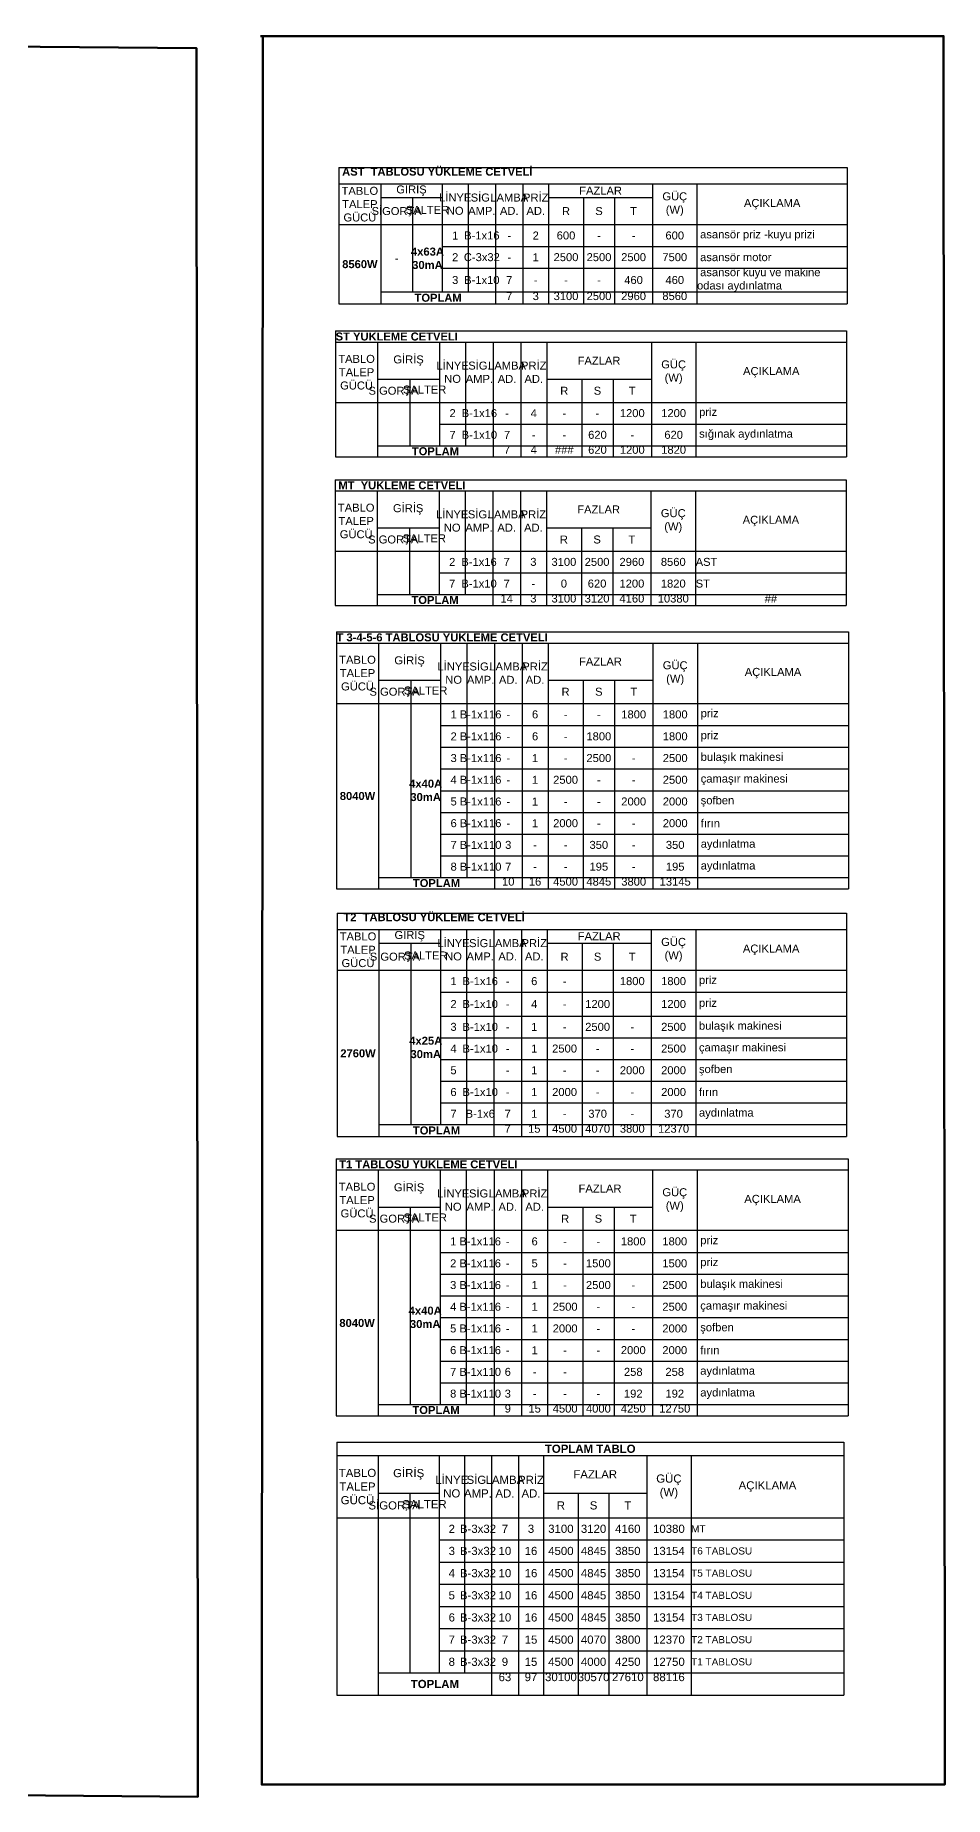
# Model space of a CAD drawing. Header units: millimetres. Extents: x -1335 to 33749, y 2338 to 5277.
# Drawn here: x 26757 to 28215, y 2372 to 5196 of the extents above; entities that cross this region are included whole.
import ezdxf

# ---------------------------------------------------------------- set-up
doc = ezdxf.new("R2010")
doc.units = ezdxf.units.MM
doc.layers.add('DUVAR', color=7, linetype='Continuous', lineweight=53)
doc.styles.get("Standard").update_dxf_attribs({"font": 'arial.ttf'})

# ---------------------------------------------------------------- blocks, each defined once
blk = doc.blocks.new('*T80')
at = {"color": 0, "linetype": 'ByBlock', "lineweight": -2, "transparency": 16777216}
for p, q in [((0, 0), (820.6, 0)), ((0, 0), (0, -411.9)), ((820.6, 0), (820.6, -394)), ((0, -18), (820.6, -18)), ((67.4, -18), (67.4, -411.9)), ((166.9, -18), (166.9, -394)), ((208.8, -18), (208.8, -394)), ((253.2, -18), (253.2, -411.9)), ((297.5, -18), (297.5, -114.7)), ((339.1, -18), (339.1, -114.7)), ((507.1, -18), (507.1, -114.7)), ((578.7, -18), (578.7, -114.7)), ((67.4, -77.5), (166.9, -77.5)), ((119, -77.5), (119, -394)), ((339.1, -77.5), (507.1, -77.5)), ((395.3, -77.5), (395.3, -114.7)), ((445.7, -77.5), (445.7, -114.7)), ((0, -114.7), (339.1, -114.7)), ((297.5, -114.7), (297.5, -411.9)), ((339.1, -114.7), (507.1, -114.7)), ((339.1, -114.7), (339.1, -411.9)), ((395.3, -114.7), (395.3, -411.9)), ((445.7, -114.7), (445.7, -411.9)), ((507.1, -114.7), (820.6, -114.7)), ((507.1, -114.7), (507.1, -411.9)), ((578.7, -114.7), (578.7, -411.9)), ((166.9, -150.2), (820.6, -150.2)), ((166.9, -185.1), (820.6, -185.1)), ((166.9, -219.9), (820.6, -219.9)), ((166.9, -254.7), (820.6, -254.7)), ((166.9, -289.5), (820.6, -289.5)), ((166.9, -324.3), (820.6, -324.3)), ((166.9, -359.1), (820.6, -359.1)), ((67.4, -394), (820.6, -394)), ((0, -411.9), (578.7, -411.9))]:
    blk.add_line(p, q, dxfattribs=at)
at = {"color": 0, "lineweight": -2, "transparency": 16777216}
for p in [(820.6, -394), (578.7, -411.9)]:
    blk.add_line(p, (820.6, -411.9), dxfattribs=at)
at = {"color": 0, "transparency": 16777216}
for s, insert, char_height, width, attachment_point in [('{\\fArial|b1|i0|c162|p34;T 3-4-5-6 TABLOSU YÜKLEME CETVELİ}', (0.1, -9), 12.83, 820.349, 4), ('TABLO\\PTALEP GÜCÜ', (33.7, -66.3), 12.83, 67.134, 5), ('GİRİŞ', (117.1, -47.7), 12.83, 99.168, 5), ('LİNYE\\PNO', (187.8, -66.3), 12.83, 41.694, 5), ('SİG.\\PAMP.', (231, -66.3), 12.83, 44.056, 5), ('LAMBA\\PAD.', (275.3, -66.3), 12.83, 44.056, 5), ('PRİZ\\PAD.', (318.3, -66.3), 12.83, 41.281, 5), ('FAZLAR', (423.1, -47.7), 12.83, 167.77, 5), ('GÜÇ\\P(W)', (542.9, -66.3), 12.83, 71.307, 5), ('AÇIKLAMA', (699.7, -66.3), 12.83, 241.657, 5), ('SİGORTA', (93.2, -96.1), 12.83, 51.345, 5), ('ŞALTER', (142.9, -96.1), 12.83, 47.545, 5), ('R', (367.2, -96.1), 12.8, 56.012, 5), ('S', (420.5, -96.1), 12.8, 50.097, 5), ('T', (476.4, -96.1), 12.8, 61.103, 5), ('1', (187.8, -132.5), 12.8, 41.694, 5), ('B-1x116', (231, -132.5), 12.83, 44.056, 5), ('-', (275.3, -132.5), 12.8, 44.056, 5), ('6', (318.3, -132.5), 12.8, 41.281, 5), ('-', (367.2, -132.5), 12.8, 56.012, 5), ('-', (420.5, -132.5), 12.8, 50.097, 5), ('1800', (476.4, -132.5), 12.83, 61.103, 5), ('1800', (542.9, -132.5), 12.83, 71.307, 5), (' priz', (578.8, -132.5), 12.83, 241.657, 4), ('2', (187.8, -167.7), 12.8, 41.694, 5), ('B-1x116', (231, -167.7), 12.83, 44.056, 5), ('-', (275.3, -167.7), 12.8, 44.056, 5), ('6', (318.3, -167.7), 12.8, 41.281, 5), ('-', (367.2, -167.7), 12.8, 56.012, 5), ('1800', (420.5, -167.7), 12.83, 50.097, 5), ('-', (476.4, -167.7), 0.232, 61.103, 5), ('1800', (542.9, -167.7), 12.83, 71.307, 5), (' priz', (578.8, -167.7), 12.83, 241.657, 4), ('3', (187.8, -202.5), 12.8, 41.694, 5), ('B-1x116', (231, -202.5), 12.83, 44.056, 5), ('1', (318.3, -202.5), 12.8, 41.281, 5), ('2500', (420.5, -202.5), 12.83, 50.097, 5), ('2500', (542.9, -202.5), 12.83, 71.307, 5), (' bulaşık makinesi', (578.8, -202.5), 12.83, 241.657, 4), ('-', (275.3, -202.5), 12.8, 44.056, 5), ('-', (367.2, -202.5), 12.8, 56.012, 5), ('-', (476.4, -202.5), 12.8, 61.103, 5), ('{\\fArial|b1|i0|c162|p34;4x40A\\P30mA}', (142.9, -254.3), 12.882, 47.545, 5), ('4', (187.8, -237.3), 12.8, 41.694, 5), ('B-1x116', (231, -237.3), 12.83, 44.056, 5), ('-', (275.3, -237.3), 12.8, 44.056, 5), ('1', (318.3, -237.3), 12.8, 41.281, 5), ('2500', (367.2, -237.3), 12.83, 56.012, 5), ('-', (420.5, -237.3), 12.8, 50.097, 5), ('-', (476.4, -237.3), 12.8, 61.103, 5), ('2500', (542.9, -237.3), 12.83, 71.307, 5), (' çamaşır makinesi', (578.8, -237.3), 12.83, 241.657, 4), ('{\\fArial|b1|i0|c162|p34;8040W}', (33.7, -263.3), 12.83, 67.134, 5), ('5', (187.8, -272.1), 12.8, 41.694, 5), ('B-1x116', (231, -272.1), 12.83, 44.056, 5), ('-', (275.3, -272.1), 12.8, 44.056, 5), ('1', (318.3, -272.1), 12.8, 41.281, 5), ('-', (367.2, -272.1), 12.8, 56.012, 5), ('-', (420.5, -272.1), 12.8, 50.097, 5), ('2000', (476.4, -272.1), 12.83, 61.103, 5), ('2000', (542.9, -272.1), 12.83, 71.307, 5), (' şofben ', (578.8, -272.1), 12.83, 241.657, 4), ('6', (187.8, -306.9), 12.8, 41.694, 5), ('B-1x116', (231, -306.9), 12.83, 44.056, 5), ('-', (275.3, -306.9), 12.8, 44.056, 5), ('1', (318.3, -306.9), 12.8, 41.281, 5), ('2000', (367.2, -306.9), 12.83, 56.012, 5), ('-', (420.5, -306.9), 12.8, 50.097, 5), ('-', (476.4, -306.9), 12.8, 61.103, 5), ('2000', (542.9, -306.9), 12.83, 71.307, 5), (' fırın', (578.8, -306.9), 12.83, 241.657, 4), ('7', (187.8, -341.7), 12.8, 41.694, 5), ('B-1x110', (231, -341.7), 12.83, 44.056, 5), ('3', (275.3, -341.7), 12.8, 44.056, 5), ('350', (420.5, -341.7), 12.83, 50.097, 5), ('350', (542.9, -341.7), 12.83, 71.307, 5), (' aydınlatma', (578.8, -341.7), 12.83, 241.657, 4), ('-', (318.3, -341.7), 12.8, 41.281, 5), ('-', (367.2, -341.7), 12.8, 56.012, 5), ('-', (476.4, -341.7), 12.8, 61.103, 5), ('8', (187.8, -376.6), 12.8, 41.694, 5), ('B-1x110', (231, -376.6), 12.83, 44.056, 5), ('10', (275.3, -394.1), 12.83, 44.056, 2), ('7', (275.3, -376.6), 12.8, 44.056, 5), ('16', (318.3, -394.1), 12.83, 41.281, 2), ('-', (318.3, -376.6), 12.8, 41.281, 5), ('4500', (367.2, -394.1), 12.83, 56.012, 2), ('-', (367.2, -376.6), 12.8, 56.012, 5), ('4845', (420.5, -394.1), 12.83, 50.097, 2), ('195', (420.5, -376.6), 12.83, 50.097, 5), ('3800', (476.4, -394.1), 12.83, 61.103, 2), ('-', (476.4, -376.6), 12.8, 61.103, 5), ('13145', (542.9, -394.1), 12.83, 71.307, 2), ('195', (542.9, -376.6), 12.83, 71.307, 5), (' aydınlatma', (578.8, -376.6), 12.83, 241.657, 4), ('{\\fArial|b1|i0|c162|p34;TOPLAM}', (160.3, -402.9), 12.83, 185.475, 5)]:
    blk.add_mtext(s, dxfattribs=dict(at, insert=insert, char_height=char_height, width=width, attachment_point=attachment_point))
blk = doc.blocks.new('*T82')
at = {"color": 0, "linetype": 'ByBlock', "lineweight": -2, "transparency": 16777216}
for p, q in [((0, 0), (820.6, 0)), ((0, 0), (0, -411.9)), ((820.6, 0), (820.6, -394)), ((0, -18), (820.6, -18)), ((67.4, -18), (67.4, -411.9)), ((166.9, -18), (166.9, -394)), ((208.8, -18), (208.8, -394)), ((253.2, -18), (253.2, -411.9)), ((297.5, -18), (297.5, -114.7)), ((339.1, -18), (339.1, -114.7)), ((507.1, -18), (507.1, -114.7)), ((578.7, -18), (578.7, -114.7)), ((67.4, -77.5), (166.9, -77.5)), ((119, -77.5), (119, -394)), ((339.1, -77.5), (507.1, -77.5)), ((395.3, -77.5), (395.3, -114.7)), ((445.7, -77.5), (445.7, -114.7)), ((0, -114.7), (339.1, -114.7)), ((297.5, -114.7), (297.5, -411.9)), ((339.1, -114.7), (507.1, -114.7)), ((339.1, -114.7), (339.1, -411.9)), ((395.3, -114.7), (395.3, -411.9)), ((445.7, -114.7), (445.7, -411.9)), ((507.1, -114.7), (820.6, -114.7)), ((507.1, -114.7), (507.1, -411.9)), ((578.7, -114.7), (578.7, -411.9)), ((166.9, -150.2), (820.6, -150.2)), ((166.9, -185.1), (820.6, -185.1)), ((166.9, -219.9), (820.6, -219.9)), ((166.9, -254.7), (820.6, -254.7)), ((166.9, -289.5), (820.6, -289.5)), ((166.9, -324.3), (820.6, -324.3)), ((166.9, -359.1), (820.6, -359.1)), ((67.4, -394), (820.6, -394)), ((0, -411.9), (578.7, -411.9))]:
    blk.add_line(p, q, dxfattribs=at)
at = {"color": 0, "lineweight": -2, "transparency": 16777216}
for p in [(820.6, -394), (578.7, -411.9)]:
    blk.add_line(p, (820.6, -411.9), dxfattribs=at)
at = {"color": 0, "transparency": 16777216}
for s, insert, char_height, width, attachment_point in [('{\\fArial|b1|i0|c162|p34; T1 TABLOSU YÜKLEME CETVELİ}', (0.1, -9), 12.83, 820.349, 4), ('TABLO\\PTALEP GÜCÜ', (33.7, -66.3), 12.83, 67.134, 5), ('GİRİŞ', (117.1, -47.7), 12.83, 99.168, 5), ('LİNYE\\PNO', (187.8, -66.3), 12.83, 41.694, 5), ('SİG.\\PAMP.', (231, -66.3), 12.83, 44.056, 5), ('LAMBA\\PAD.', (275.3, -66.3), 12.83, 44.056, 5), ('PRİZ\\PAD.', (318.3, -66.3), 12.83, 41.281, 5), ('FAZLAR', (423.1, -47.7), 12.83, 167.77, 5), ('GÜÇ\\P(W)', (542.9, -66.3), 12.83, 71.307, 5), ('AÇIKLAMA', (699.7, -66.3), 12.83, 241.657, 5), ('SİGORTA', (93.2, -96.1), 12.83, 51.345, 5), ('ŞALTER', (142.9, -96.1), 12.83, 47.545, 5), ('R', (367.2, -96.1), 12.8, 56.012, 5), ('S', (420.5, -96.1), 12.8, 50.097, 5), ('T', (476.4, -96.1), 12.8, 61.103, 5), ('1', (187.8, -132.5), 12.8, 41.694, 5), ('B-1x116', (231, -132.5), 12.83, 44.056, 5), ('-', (275.3, -132.5), 12.8, 44.056, 5), ('6', (318.3, -132.5), 12.8, 41.281, 5), ('-', (367.2, -132.5), 12.8, 56.012, 5), ('-', (420.5, -132.5), 12.8, 50.097, 5), ('1800', (476.4, -132.5), 12.83, 61.103, 5), ('1800', (542.9, -132.5), 12.83, 71.307, 5), (' priz', (578.8, -132.5), 12.83, 241.657, 4), ('2', (187.8, -167.7), 12.8, 41.694, 5), ('B-1x116', (231, -167.7), 12.83, 44.056, 5), ('-', (275.3, -167.7), 12.8, 44.056, 5), ('5', (318.3, -167.7), 12.8, 41.281, 5), ('-', (367.2, -167.7), 12.8, 56.012, 5), ('1500', (420.5, -167.7), 12.83, 50.097, 5), ('-', (476.4, -167.7), 0.232, 61.103, 5), ('1500', (542.9, -167.7), 12.83, 71.307, 5), (' priz', (578.8, -167.7), 12.83, 241.657, 4), ('3', (187.8, -202.5), 12.8, 41.694, 5), ('B-1x116', (231, -202.5), 12.83, 44.056, 5), ('1', (318.3, -202.5), 12.8, 41.281, 5), ('2500', (420.5, -202.5), 12.83, 50.097, 5), ('2500', (542.9, -202.5), 12.83, 71.307, 5), (' bulaşık makinesi', (578.8, -202.5), 12.83, 241.657, 4), ('-', (275.3, -202.5), 12.8, 44.056, 5), ('-', (367.2, -202.5), 12.8, 56.012, 5), ('-', (476.4, -202.5), 12.8, 61.103, 5), ('{\\fArial|b1|i0|c162|p34;4x40A\\P30mA}', (142.9, -254.3), 12.882, 47.545, 5), ('4', (187.8, -237.3), 12.8, 41.694, 5), ('B-1x116', (231, -237.3), 12.83, 44.056, 5), ('-', (275.3, -237.3), 12.8, 44.056, 5), ('1', (318.3, -237.3), 12.8, 41.281, 5), ('2500', (367.2, -237.3), 12.83, 56.012, 5), ('-', (420.5, -237.3), 12.8, 50.097, 5), ('-', (476.4, -237.3), 12.8, 61.103, 5), ('2500', (542.9, -237.3), 12.83, 71.307, 5), (' çamaşır makinesi', (578.8, -237.3), 12.83, 241.657, 4), ('{\\fArial|b1|i0|c162|p34;8040W}', (33.7, -263.3), 12.83, 67.134, 5), ('5', (187.8, -272.1), 12.8, 41.694, 5), ('B-1x116', (231, -272.1), 12.83, 44.056, 5), ('-', (275.3, -272.1), 12.8, 44.056, 5), ('1', (318.3, -272.1), 12.8, 41.281, 5), ('2000', (367.2, -272.1), 12.83, 56.012, 5), ('-', (420.5, -272.1), 12.8, 50.097, 5), ('-', (476.4, -272.1), 12.8, 61.103, 5), ('2000', (542.9, -272.1), 12.83, 71.307, 5), (' şofben ', (578.8, -272.1), 12.83, 241.657, 4), ('6', (187.8, -306.9), 12.8, 41.694, 5), ('B-1x116', (231, -306.9), 12.83, 44.056, 5), ('-', (275.3, -306.9), 12.8, 44.056, 5), ('1', (318.3, -306.9), 12.8, 41.281, 5), ('-', (367.2, -306.9), 12.8, 56.012, 5), ('-', (420.5, -306.9), 12.8, 50.097, 5), ('2000', (476.4, -306.9), 12.83, 61.103, 5), ('2000', (542.9, -306.9), 12.83, 71.307, 5), (' fırın', (578.8, -306.9), 12.83, 241.657, 4), ('7', (187.8, -341.7), 12.8, 41.694, 5), ('B-1x110', (231, -341.7), 12.83, 44.056, 5), ('6', (275.3, -341.7), 12.8, 44.056, 5), ('258', (476.4, -341.7), 12.83, 61.103, 5), ('258', (542.9, -341.7), 12.83, 71.307, 5), (' aydınlatma', (578.8, -341.7), 12.83, 241.657, 4), ('-', (318.3, -341.7), 12.8, 41.281, 5), ('-', (367.2, -341.7), 12.8, 56.012, 5), ('8', (187.8, -376.6), 12.8, 41.694, 5), ('B-1x110', (231, -376.6), 12.83, 44.056, 5), ('3', (275.3, -376.6), 12.8, 44.056, 5), ('9', (275.3, -394.1), 12.8, 44.056, 2), ('15', (318.3, -394.1), 12.83, 41.281, 2), ('-', (318.3, -376.6), 12.8, 41.281, 5), ('4500', (367.2, -394.1), 12.83, 56.012, 2), ('-', (367.2, -376.6), 12.8, 56.012, 5), ('4000', (420.5, -394.1), 12.83, 50.097, 2), ('-', (420.5, -376.6), 12.8, 50.097, 5), ('4250', (476.4, -394.1), 12.83, 61.103, 2), ('192', (476.4, -376.6), 12.83, 61.103, 5), ('12750', (542.9, -394.1), 12.83, 71.307, 2), ('192', (542.9, -376.6), 12.83, 71.307, 5), (' aydınlatma', (578.8, -376.6), 12.83, 241.657, 4), ('{\\fArial|b1|i0|c162|p34;TOPLAM}', (160.3, -402.9), 12.83, 185.475, 5)]:
    blk.add_mtext(s, dxfattribs=dict(at, insert=insert, char_height=char_height, width=width, attachment_point=attachment_point))
blk = doc.blocks.new('*T83')
at = {"color": 0, "linetype": 'ByBlock', "lineweight": -2, "transparency": 16777216}
for p, q in [((0, 0), (816.5, 0)), ((0, 0), (0, -357.9)), ((816.5, 0), (816.5, -339.1)), ((0, -26), (816.5, -26)), ((67.1, -26), (67.1, -357.9)), ((165.8, -26), (165.8, -126.5)), ((207.4, -26), (207.4, -339.1)), ((251.4, -26), (251.4, -357.9)), ((295.4, -26), (295.4, -91.7)), ((336.6, -26), (336.6, -91.7)), ((503.6, -26), (503.6, -91.7)), ((574.9, -26), (574.9, -91.7)), ((67.1, -48.1), (165.8, -48.1)), ((118.3, -48.1), (118.3, -339.1)), ((336.6, -48.1), (503.6, -48.1)), ((392.6, -48.1), (392.6, -91.7)), ((442.6, -48.1), (442.6, -91.7)), ((0, -91.7), (816.5, -91.7)), ((295.4, -91.7), (295.4, -357.9)), ((336.6, -91.7), (336.6, -357.9)), ((392.6, -91.7), (392.6, -357.9)), ((442.6, -91.7), (442.6, -357.9)), ((503.6, -91.7), (503.6, -357.9)), ((574.9, -91.7), (574.9, -357.9)), ((165.8, -126.5), (816.5, -126.5)), ((165.8, -126.5), (165.8, -339.1)), ((165.8, -165), (816.5, -165)), ((165.8, -199.8), (816.5, -199.8)), ((165.8, -234.6), (816.5, -234.6)), ((165.8, -269.4), (816.5, -269.4)), ((165.8, -304.3), (816.5, -304.3)), ((0, -357.9), (574.9, -357.9)), ((67.1, -339.1), (816.5, -339.1))]:
    blk.add_line(p, q, dxfattribs=at)
at = {"color": 0, "lineweight": -2, "transparency": 16777216}
for p in [(574.9, -357.9), (816.5, -339.1)]:
    blk.add_line(p, (816.5, -357.9), dxfattribs=at)
at = {"color": 0, "transparency": 16777216}
for s, insert, char_height, width, attachment_point in [('{\\fArial|b1|i0|c162|p34;  T2  TABLOSU YÜKLEME CETVELİ}', (0.1, -0.1), 12.83, 816.195, 1), ('GİRİŞ', (116.4, -37), 12.83, 98.476, 5), ('TABLO\\PTALEP GÜCÜ', (33.5, -58.8), 12.83, 66.788, 5), ('LİNYE\\PNO', (186.6, -58.8), 12.83, 41.348, 5), ('SİG.\\PAMP.', (229.4, -58.8), 12.83, 43.71, 5), ('LAMBA\\PAD.', (273.4, -58.8), 12.83, 43.71, 5), ('PRİZ\\PAD.', (316, -58.8), 12.83, 40.935, 5), ('FAZLAR', (420.1, -37), 12.83, 166.731, 5), ('GÜÇ\\P(W)', (539.3, -58.8), 12.83, 70.961, 5), ('AÇIKLAMA', (695.7, -58.8), 12.83, 241.311, 5), ('SİGORTA', (92.7, -69.9), 12.83, 50.999, 5), ('ŞALTER', (142.1, -69.9), 12.83, 47.199, 5), ('R', (364.6, -69.9), 12.8, 55.666, 5), ('S', (417.6, -69.9), 12.8, 49.751, 5), ('T', (473.1, -69.9), 12.8, 60.757, 5), ('1', (186.6, -109.1), 12.8, 41.348, 5), ('B-1x16', (229.4, -109.1), 12.83, 43.71, 5), ('-', (273.4, -109.1), 12.8, 43.71, 5), ('6', (316, -109.1), 12.8, 40.935, 5), ('-', (364.6, -109.1), 12.8, 55.666, 5), ('1800', (473.1, -109.1), 12.83, 60.757, 5), ('1800', (539.3, -109.1), 12.83, 70.961, 5), (' priz', (575, -109.1), 12.83, 241.311, 4), ('2', (186.6, -145.8), 12.8, 41.348, 5), ('B-1x10', (229.4, -145.8), 12.83, 43.71, 5), ('4', (316, -145.8), 12.8, 40.935, 5), ('1200', (417.6, -145.8), 12.83, 49.751, 5), ('1200', (539.3, -145.8), 12.83, 70.961, 5), (' priz', (575, -145.8), 12.83, 241.311, 4), ('-', (273.4, -145.8), 12.8, 43.71, 5), ('-', (364.6, -145.8), 12.8, 55.666, 5), ('-', (473.1, -145.8), 0.232, 60.757, 5), ('3', (186.6, -182.4), 12.8, 41.348, 5), ('B-1x10', (229.4, -182.4), 12.83, 43.71, 5), ('-', (273.4, -182.4), 12.8, 43.71, 5), ('1', (316, -182.4), 12.8, 40.935, 5), ('-', (364.6, -182.4), 12.8, 55.666, 5), ('2500', (417.6, -182.4), 12.83, 49.751, 5), ('-', (473.1, -182.4), 12.8, 60.757, 5), ('2500', (539.3, -182.4), 12.83, 70.961, 5), (' bulaşık makinesi', (575, -182.4), 12.83, 241.311, 4), ('{\\fArial|b1|i0|c162|p34;2760W}', (33.5, -224.8), 12.83, 66.788, 5), ('{\\fArial|b1|i0|c162|p34;4x25A\\P30mA}', (142.1, -215.4), 12.882, 47.199, 5), ('4', (186.6, -217.2), 12.8, 41.348, 5), ('B-1x10', (229.4, -217.2), 12.83, 43.71, 5), ('-', (273.4, -217.2), 12.8, 43.71, 5), ('1', (316, -217.2), 12.8, 40.935, 5), ('2500', (364.6, -217.2), 12.83, 55.666, 5), ('-', (417.6, -217.2), 12.8, 49.751, 5), ('-', (473.1, -217.2), 12.8, 60.757, 5), ('2500', (539.3, -217.2), 12.83, 70.961, 5), (' çamaşır makinesi', (575, -217.2), 12.83, 241.311, 4), ('5', (186.6, -252), 12.8, 41.348, 5), ('-', (273.4, -252), 12.8, 43.71, 5), ('1', (316, -252), 12.8, 40.935, 5), ('-', (364.6, -252), 12.8, 55.666, 5), ('-', (417.6, -252), 12.8, 49.751, 5), ('2000', (473.1, -252), 12.83, 60.757, 5), ('2000', (539.3, -252), 12.83, 70.961, 5), (' şofben', (575, -252), 12.83, 241.311, 4), ('6', (186.6, -286.9), 12.8, 41.348, 5), ('B-1x10', (229.4, -286.9), 12.83, 43.71, 5), ('1', (316, -286.9), 12.8, 40.935, 5), ('2000', (364.6, -286.9), 12.83, 55.666, 5), ('2000', (539.3, -286.9), 12.83, 70.961, 5), (' fırın ', (575, -286.9), 12.83, 241.311, 4), ('-', (273.4, -286.9), 12.8, 43.71, 5), ('-', (417.6, -286.9), 12.8, 49.751, 5), ('-', (473.1, -286.9), 12.8, 60.757, 5), ('7', (186.6, -321.7), 12.8, 41.348, 5), ('B-1x6', (229.4, -321.7), 12.83, 43.71, 5), ('7', (273.4, -321.7), 12.8, 43.71, 5), ('1', (316, -321.7), 12.8, 40.935, 5), ('-', (364.6, -321.7), 12.8, 55.666, 5), ('370', (417.6, -321.7), 12.83, 49.751, 5), ('-', (473.1, -321.7), 12.8, 60.757, 5), ('370', (539.3, -321.7), 12.83, 70.961, 5), (' aydınlatma', (575, -321.7), 12.83, 241.311, 4), ('{\\fArial|b1|i0|c162|p34;TOPLAM}', (159.3, -348.5), 12.83, 184.09, 5), ('7', (273.4, -339.2), 12.8, 43.71, 2), ('15', (316, -339.2), 12.83, 40.935, 2), ('4500', (364.6, -339.2), 12.83, 55.666, 2), ('4070', (417.6, -339.2), 12.83, 49.751, 2), ('3800', (473.1, -339.2), 12.83, 60.757, 2), ('12370', (539.3, -339.2), 12.83, 70.961, 2)]:
    blk.add_mtext(s, dxfattribs=dict(at, insert=insert, char_height=char_height, width=width, attachment_point=attachment_point))
blk = doc.blocks.new('*T110')
at = {"color": 0, "linetype": 'ByBlock', "lineweight": -2, "transparency": 16777216}
for p, q in [((0, 0), (814.8, 0)), ((0, 0), (0, -218.2)), ((814.8, 0), (814.8, -199.4)), ((0, -25.9), (814.8, -25.9)), ((66.9, -25.9), (66.9, -218.2)), ((165.5, -25.9), (165.5, -199.4)), ((207, -25.9), (207, -199.4)), ((250.9, -25.9), (250.9, -218.2)), ((294.8, -25.9), (294.8, -91.5)), ((336, -25.9), (336, -91.5)), ((502.6, -25.9), (502.6, -91.5)), ((573.7, -25.9), (573.7, -91.5)), ((66.9, -48), (165.5, -48)), ((118.1, -48), (118.1, -199.4)), ((336, -48), (502.6, -48)), ((391.8, -48), (391.8, -91.5)), ((441.7, -48), (441.7, -91.5)), ((0, -91.5), (814.8, -91.5)), ((294.8, -91.5), (294.8, -218.2)), ((336, -91.5), (336, -218.2)), ((391.8, -91.5), (391.8, -218.2)), ((441.7, -91.5), (441.7, -218.2)), ((502.6, -91.5), (502.6, -218.2)), ((573.7, -91.5), (573.7, -218.2)), ((165.5, -126.3), (814.8, -126.3)), ((165.5, -161.2), (814.8, -161.2)), ((0, -218.2), (573.7, -218.2)), ((66.9, -199.4), (573.7, -199.4))]:
    blk.add_line(p, q, dxfattribs=at)
at = {"color": 0, "lineweight": -2, "transparency": 16777216}
for p, q in [((573.7, -199.4), (814.8, -199.4)), ((573.7, -218.2), (814.8, -218.2)), ((814.8, -199.4), (814.8, -218.2))]:
    blk.add_line(p, q, dxfattribs=at)
at = {"color": 0, "transparency": 16777216}
for s, insert, char_height, width, attachment_point in [('{\\fArial|b1|i0|c162|p34; AST  TABLOSU YÜKLEME CETVELİ}', (0.1, -0.1), 12.805, 814.561, 1), ('GİRİŞ', (116.2, -37), 12.8, 98.278, 5), ('TABLO\\PTALEP GÜCÜ', (33.5, -58.7), 12.8, 66.654, 5), ('LİNYE\\PNO', (186.3, -58.7), 12.8, 41.265, 5), ('SİG.\\PAMP.', (229, -58.7), 12.8, 43.622, 5), ('LAMBA\\PAD.', (272.9, -58.7), 12.8, 43.622, 5), ('PRİZ\\PAD.', (315.4, -58.7), 12.8, 40.853, 5), ('FAZLAR', (419.3, -37), 12.8, 166.397, 5), ('GÜÇ\\P(W)', (538.2, -58.7), 12.8, 70.819, 5), ('AÇIKLAMA', (694.3, -58.7), 12.8, 240.828, 5), ('SİGORTA', (92.5, -69.8), 12.8, 50.897, 5), ('ŞALTER', (141.8, -69.8), 12.8, 47.104, 5), ('R', (363.9, -69.8), 12.8, 55.555, 5), ('S', (416.8, -69.8), 12.8, 49.652, 5), ('T', (472.2, -69.8), 12.8, 60.636, 5), ('1', (186.3, -108.9), 12.8, 41.265, 5), ('B-1x16', (229, -108.9), 12.8, 43.622, 5), ('-', (272.9, -108.9), 12.8, 43.622, 5), ('2', (315.4, -108.9), 12.8, 40.853, 5), ('600', (363.9, -108.9), 12.8, 55.555, 5), ('-', (416.8, -108.9), 12.8, 49.652, 5), ('-', (472.2, -108.9), 12.8, 60.636, 5), ('600', (538.2, -108.9), 12.8, 70.819, 5), (' asansör priz -kuyu prizi ', (573.9, -108.9), 12.805, 240.828, 4), ('{\\fArial Tur|b1|i0|c162|p34;4x63A\\P30mA}', (141.8, -145.5), 12.856, 47.104, 5), ('2', (186.3, -143.7), 12.8, 41.265, 5), ('C-3x32', (229, -143.7), 12.8, 43.622, 5), ('1', (315.4, -143.7), 12.8, 40.853, 5), ('2500', (363.9, -143.7), 12.8, 55.555, 5), ('2500', (416.8, -143.7), 12.8, 49.652, 5), ('2500', (472.2, -143.7), 12.8, 60.636, 5), ('7500', (538.2, -143.7), 12.8, 70.819, 5), (' asansör motor', (573.9, -143.7), 12.805, 240.828, 4), ('{\\fArial|b1|i0|c162|p34;8560W}', (33.5, -154.9), 12.805, 66.654, 5), ('-', (92.5, -145.5), 12.8, 50.897, 5), ('-', (272.9, -143.7), 12.8, 43.622, 5), (' asansör kuyu ve makine odası aydınlatma', (573.9, -180.3), 12.805, 240.828, 4), ('3', (186.3, -180.3), 12.8, 41.265, 5), ('B-1x10', (229, -180.3), 12.8, 43.622, 5), ('7', (272.9, -180.3), 12.8, 43.622, 5), ('-', (315.4, -180.3), 12.8, 40.853, 5), ('-', (363.9, -180.3), 12.8, 55.555, 5), ('-', (416.8, -180.3), 12.8, 49.652, 5), ('460', (472.2, -180.3), 12.8, 60.636, 5), ('460', (538.2, -180.3), 12.8, 70.819, 5), ('{\\fArial|b1|i0|c162|p34;TOPLAM}', (158.9, -208.8), 12.805, 183.721, 5), ('7', (272.9, -199.6), 12.8, 43.622, 2), ('3', (315.4, -199.6), 12.8, 40.853, 2), ('3100', (363.9, -199.6), 12.8, 55.555, 2), ('2500', (416.8, -199.6), 12.8, 49.652, 2), ('2960', (472.2, -199.6), 12.8, 60.636, 2), ('8560', (538.2, -199.6), 12.8, 70.819, 2)]:
    blk.add_mtext(s, dxfattribs=dict(at, insert=insert, char_height=char_height, width=width, attachment_point=attachment_point))
blk = doc.blocks.new('*T111')
at = {"color": 0, "linetype": 'ByBlock', "lineweight": -2, "transparency": 16777216}
for p, q in [((0, 0), (819, 0)), ((0, 0), (0, -201.9)), ((819, 0), (819, -184)), ((0, -17.9), (819, -17.9)), ((67.3, -17.9), (67.3, -201.9)), ((166.5, -17.9), (166.5, -184)), ((208.4, -17.9), (208.4, -184)), ((252.7, -17.9), (252.7, -201.9)), ((296.9, -17.9), (296.9, -114.5)), ((338.4, -17.9), (338.4, -114.5)), ((506.1, -17.9), (506.1, -114.5)), ((577.5, -17.9), (577.5, -114.5)), ((67.3, -77.3), (166.5, -77.3)), ((118.8, -77.3), (118.8, -114.5)), ((338.4, -77.3), (506.1, -77.3)), ((394.6, -77.3), (394.6, -114.5)), ((444.8, -77.3), (444.8, -114.5)), ((0, -114.5), (819, -114.5)), ((118.8, -114.5), (118.8, -184)), ((296.9, -114.5), (296.9, -201.9)), ((338.4, -114.5), (338.4, -201.9)), ((394.6, -114.5), (394.6, -201.9)), ((444.8, -114.5), (444.8, -201.9)), ((506.1, -114.5), (506.1, -201.9)), ((577.5, -114.5), (577.5, -201.9)), ((166.5, -149.2), (819, -149.2)), ((67.3, -184), (819, -184)), ((0, -201.9), (577.5, -201.9))]:
    blk.add_line(p, q, dxfattribs=at)
at = {"color": 0, "lineweight": -2, "transparency": 16777216}
for p in [(819, -184), (577.5, -201.9)]:
    blk.add_line(p, (819, -201.9), dxfattribs=at)
at = {"color": 0, "transparency": 16777216}
for s, insert, char_height, width, attachment_point in [('{\\fArial|b1|i0|c162|p34;ST YÜKLEME CETVELİ}', (0.1, -9), 12.805, 818.706, 4), ('TABLO\\PTALEP GÜCÜ', (33.6, -66.2), 12.8, 67, 5), ('GİRİŞ', (116.9, -47.6), 12.8, 98.969, 5), ('LİNYE\\PNO', (187.5, -66.2), 12.8, 41.611, 5), ('SİG.\\PAMP.', (230.5, -66.2), 12.8, 43.968, 5), ('LAMBA\\PAD.', (274.8, -66.2), 12.8, 43.968, 5), ('PRİZ\\PAD.', (317.6, -66.2), 12.8, 41.198, 5), ('FAZLAR', (422.2, -47.6), 12.8, 167.434, 5), ('GÜÇ\\P(W)', (541.8, -66.2), 12.8, 71.165, 5), ('AÇIKLAMA', (698.3, -66.2), 12.8, 241.173, 5), ('SİGORTA', (93, -95.9), 12.8, 51.242, 5), ('ŞALTER', (142.7, -95.9), 12.8, 47.449, 5), ('R', (366.5, -95.9), 12.8, 55.9, 5), ('S', (419.7, -95.9), 12.8, 49.997, 5), ('T', (475.5, -95.9), 12.8, 60.981, 5), ('2', (187.5, -131.8), 12.8, 41.611, 5), ('B-1x16', (230.5, -131.8), 12.8, 43.968, 5), ('-', (274.8, -131.8), 12.8, 43.968, 5), ('4', (317.6, -131.8), 12.8, 41.198, 5), ('-', (366.5, -131.8), 12.8, 55.9, 5), ('-', (419.7, -131.8), 12.8, 49.997, 5), ('1200', (475.5, -131.8), 12.8, 60.981, 5), ('1200', (541.8, -131.8), 12.8, 71.165, 5), ('{\\fArial|b0|i0|c162|p34; priz}', (577.7, -131.8), 12.805, 241.173, 4), ('7', (187.5, -166.6), 12.8, 41.611, 5), ('B-1x10', (230.5, -166.6), 12.8, 43.968, 5), ('7', (274.8, -166.6), 12.8, 43.968, 5), ('-', (317.6, -166.6), 12.8, 41.198, 5), ('-', (366.5, -166.6), 12.8, 55.9, 5), ('620', (419.7, -166.6), 12.8, 49.997, 5), ('-', (475.5, -166.6), 12.8, 60.981, 5), ('620', (541.8, -166.6), 12.8, 71.165, 5), (' sığınak aydınlatma', (577.7, -166.6), 12.805, 241.173, 4), ('{\\fArial|b1|i0|c162|p34;TOPLAM}', (160, -192.9), 12.805, 185.103, 5), ('7', (274.8, -184.1), 12.8, 43.968, 2), ('4', (317.6, -184.1), 12.8, 41.198, 2), ('###', (366.5, -184.1), 12.8, 55.9, 2), ('620', (419.7, -184.1), 12.8, 49.997, 2), ('1200', (475.5, -184.1), 12.8, 60.981, 2), ('1820', (541.8, -184.1), 12.8, 71.165, 2)]:
    blk.add_mtext(s, dxfattribs=dict(at, insert=insert, char_height=char_height, width=width, attachment_point=attachment_point))
blk = doc.blocks.new('*T119')
at = {"color": 0, "linetype": 'ByBlock', "lineweight": -2, "transparency": 16777216}
for p, q in [((0, 0), (812.9, 0)), ((0, 0), (0, -405.6)), ((812.9, 0), (812.9, -370.1)), ((0, -21.5), (812.9, -21.5)), ((66.7, -21.5), (66.7, -405.6)), ((164.1, -21.5), (164.1, -370.1)), ((204.9, -21.5), (204.9, -370.1)), ((248.1, -21.5), (248.1, -405.6)), ((291.3, -21.5), (291.3, -121.3)), ((331.7, -21.5), (331.7, -121.3)), ((497, -21.5), (497, -121.3)), ((568, -21.5), (568, -121.3)), ((66.7, -81.8), (164.1, -81.8)), ((117.4, -81.8), (117.4, -121.3)), ((331.7, -81.8), (497, -81.8)), ((387.1, -81.8), (387.1, -121.3)), ((436.4, -81.8), (436.4, -121.3)), ((0, -121.3), (812.9, -121.3)), ((117.4, -121.3), (117.4, -370.1)), ((291.3, -121.3), (291.3, -405.6)), ((331.7, -121.3), (331.7, -405.6)), ((387.1, -121.3), (387.1, -405.6)), ((436.4, -121.3), (436.4, -405.6)), ((497, -121.3), (497, -405.6)), ((568, -121.3), (568, -405.6)), ((164.1, -156.9), (812.9, -156.9)), ((164.1, -192.4), (812.9, -192.4)), ((164.1, -227.9), (812.9, -227.9)), ((164.1, -263.5), (812.9, -263.5)), ((164.1, -299), (812.9, -299)), ((164.1, -334.6), (812.9, -334.6)), ((66.7, -370.1), (812.9, -370.1)), ((0, -405.6), (568, -405.6))]:
    blk.add_line(p, q, dxfattribs=at)
at = {"color": 0, "lineweight": -2, "transparency": 16777216}
for p in [(812.9, -370.1), (568, -405.6)]:
    blk.add_line(p, (812.9, -405.6), dxfattribs=at)
at = {"color": 0, "transparency": 16777216}
for s, insert, char_height, width, attachment_point in [('{\\fArial|b1|i0|c162|p34;TOPLAM TABLO}', (406.4, -10.8), 13.093, 812.597, 5), ('TABLO\\PTALEP GÜCÜ', (33.4, -71.4), 13.09, 66.463, 5), ('GİRİŞ', (115.4, -51.7), 13.09, 97.107, 5), ('LİNYE\\PNO', (184.5, -71.4), 13.09, 40.502, 5), ('SİG.\\PAMP.', (226.5, -71.4), 13.09, 42.912, 5), ('LAMBA\\PAD.', (269.7, -71.4), 13.09, 42.912, 5), ('PRİZ\\PAD.', (311.5, -71.4), 13.09, 40.08, 5), ('FAZLAR', (414.4, -51.7), 13.09, 165.067, 5), ('GÜÇ\\P(W)', (532.5, -71.4), 13.09, 70.722, 5), ('AÇIKLAMA', (690.5, -71.4), 13.09, 244.561, 5), ('SİGORTA', (92.1, -101.6), 13.09, 50.35, 5), ('ŞALTER', (140.8, -101.6), 13.09, 46.472, 5), ('R', (359.4, -101.6), 13.1, 55.113, 5), ('S', (411.8, -101.6), 13.1, 49.077, 5), ('T', (466.7, -101.6), 13.1, 60.309, 5), ('2', (184.5, -139.1), 13.1, 40.502, 5), ('B-3x32', (226.5, -139.1), 13.09, 42.912, 5), ('7', (269.7, -139.1), 13.1, 42.912, 5), ('3', (311.5, -139.1), 13.1, 40.08, 5), ('3100', (359.4, -139.1), 13.09, 55.113, 5), ('3120', (411.8, -139.1), 13.09, 49.077, 5), ('4160', (466.7, -139.1), 13.09, 60.309, 5), ('10380', (532.5, -139.1), 13.09, 70.722, 5), ('MT ', (568.2, -139.1), 11.46, 244.561, 4), ('3', (184.5, -174.6), 13.1, 40.502, 5), ('B-3x32', (226.5, -174.6), 13.09, 42.912, 5), ('10', (269.7, -174.6), 13.09, 42.912, 5), ('16', (311.5, -174.6), 13.09, 40.08, 5), ('4500', (359.4, -174.6), 13.09, 55.113, 5), ('4845', (411.8, -174.6), 13.09, 49.077, 5), ('3850', (466.7, -174.6), 13.09, 60.309, 5), ('13154', (532.5, -174.6), 13.09, 70.722, 5), ('T6 TABLOSU', (568.2, -174.6), 11.46, 244.561, 4), ('4', (184.5, -210.2), 13.1, 40.502, 5), ('B-3x32', (226.5, -210.2), 13.09, 42.912, 5), ('10', (269.7, -210.2), 13.09, 42.912, 5), ('16', (311.5, -210.2), 13.09, 40.08, 5), ('4500', (359.4, -210.2), 13.09, 55.113, 5), ('4845', (411.8, -210.2), 13.09, 49.077, 5), ('3850', (466.7, -210.2), 13.09, 60.309, 5), ('13154', (532.5, -210.2), 13.09, 70.722, 5), ('T5 TABLOSU', (568.2, -210.2), 11.46, 244.561, 4), ('5', (184.5, -245.7), 13.1, 40.502, 5), ('B-3x32', (226.5, -245.7), 13.09, 42.912, 5), ('10', (269.7, -245.7), 13.09, 42.912, 5), ('16', (311.5, -245.7), 13.09, 40.08, 5), ('4500', (359.4, -245.7), 13.09, 55.113, 5), ('4845', (411.8, -245.7), 13.09, 49.077, 5), ('3850', (466.7, -245.7), 13.09, 60.309, 5), ('13154', (532.5, -245.7), 13.09, 70.722, 5), ('T4 TABLOSU', (568.2, -245.7), 11.46, 244.561, 4), ('6', (184.5, -281.2), 13.1, 40.502, 5), ('B-3x32', (226.5, -281.2), 13.09, 42.912, 5), ('10', (269.7, -281.2), 13.09, 42.912, 5), ('16', (311.5, -281.2), 13.09, 40.08, 5), ('4500', (359.4, -281.2), 13.09, 55.113, 5), ('4845', (411.8, -281.2), 13.09, 49.077, 5), ('3850', (466.7, -281.2), 13.09, 60.309, 5), ('13154', (532.5, -281.2), 13.09, 70.722, 5), ('T3 TABLOSU', (568.2, -281.2), 11.46, 244.561, 4), ('7', (184.5, -316.8), 13.1, 40.502, 5), ('B-3x32', (226.5, -316.8), 13.09, 42.912, 5), ('7', (269.7, -316.8), 13.1, 42.912, 5), ('15', (311.5, -316.8), 13.09, 40.08, 5), ('4500', (359.4, -316.8), 13.09, 55.113, 5), ('4070', (411.8, -316.8), 13.09, 49.077, 5), ('3800', (466.7, -316.8), 13.09, 60.309, 5), ('12370', (532.5, -316.8), 13.09, 70.722, 5), ('T2 TABLOSU', (568.2, -316.8), 11.46, 244.561, 4), ('8', (184.5, -352.3), 13.1, 40.502, 5), ('B-3x32', (226.5, -352.3), 13.09, 42.912, 5), ('9', (269.7, -352.3), 13.1, 42.912, 5), ('15', (311.5, -352.3), 13.09, 40.08, 5), ('4500', (359.4, -352.3), 13.09, 55.113, 5), ('4000', (411.8, -352.3), 13.09, 49.077, 5), ('4250', (466.7, -352.3), 13.09, 60.309, 5), ('12750', (532.5, -352.3), 13.09, 70.722, 5), ('T1 TABLOSU', (568.2, -352.3), 11.46, 244.561, 4), ('{\\fArial|b1|i0|c162|p34;TOPLAM}', (157.4, -387.9), 13.093, 181.089, 5), ('63', (269.7, -370.2), 13.09, 42.912, 2), ('97', (311.5, -370.2), 13.09, 40.08, 2), ('30100', (359.4, -370.2), 13.09, 55.113, 2), ('30570', (411.8, -370.2), 13.09, 49.077, 2), ('27610', (466.7, -370.2), 13.09, 60.309, 2), ('88116', (532.5, -370.2), 13.09, 70.722, 2)]:
    blk.add_mtext(s, dxfattribs=dict(at, insert=insert, char_height=char_height, width=width, attachment_point=attachment_point))
blk = doc.blocks.new('*T121')
at = {"color": 0, "linetype": 'ByBlock', "lineweight": -2, "transparency": 16777216}
for p, q in [((0, 0), (819, 0)), ((0, 0), (0, -201.9)), ((819, 0), (819, -184)), ((0, -17.9), (819, -17.9)), ((67.3, -17.9), (67.3, -201.9)), ((166.5, -17.9), (166.5, -184)), ((208.4, -17.9), (208.4, -184)), ((252.7, -17.9), (252.7, -201.9)), ((296.9, -17.9), (296.9, -114.5)), ((338.4, -17.9), (338.4, -114.5)), ((506.1, -17.9), (506.1, -114.5)), ((577.5, -17.9), (577.5, -114.5)), ((67.3, -77.3), (166.5, -77.3)), ((118.8, -77.3), (118.8, -114.5)), ((338.4, -77.3), (506.1, -77.3)), ((394.6, -77.3), (394.6, -114.5)), ((444.8, -77.3), (444.8, -114.5)), ((0, -114.5), (819, -114.5)), ((118.8, -114.5), (118.8, -184)), ((296.9, -114.5), (296.9, -201.9)), ((338.4, -114.5), (338.4, -201.9)), ((394.6, -114.5), (394.6, -201.9)), ((444.8, -114.5), (444.8, -201.9)), ((506.1, -114.5), (506.1, -201.9)), ((577.5, -114.5), (577.5, -201.9)), ((166.5, -149.2), (819, -149.2)), ((67.3, -184), (819, -184)), ((819, -184), (819, -201.9)), ((0, -201.9), (819, -201.9))]:
    blk.add_line(p, q, dxfattribs=at)
at = {"color": 0, "transparency": 16777216}
for s, insert, char_height, width, attachment_point in [('{\\fArial|b1|i0|c162|p34; MT  YÜKLEME CETVELİ}', (0.1, -9), 12.805, 818.706, 4), ('TABLO\\PTALEP GÜCÜ', (33.6, -66.2), 12.8, 67, 5), ('GİRİŞ', (116.9, -47.6), 12.8, 98.969, 5), ('LİNYE\\PNO', (187.5, -66.2), 12.8, 41.611, 5), ('SİG.\\PAMP.', (230.5, -66.2), 12.8, 43.968, 5), ('LAMBA\\PAD.', (274.8, -66.2), 12.8, 43.968, 5), ('PRİZ\\PAD.', (317.6, -66.2), 12.8, 41.198, 5), ('FAZLAR', (422.2, -47.6), 12.8, 167.434, 5), ('GÜÇ\\P(W)', (541.8, -66.2), 12.8, 71.165, 5), ('AÇIKLAMA', (698.3, -66.2), 12.8, 241.173, 5), ('SİGORTA', (93, -95.9), 12.8, 51.242, 5), ('ŞALTER', (142.7, -95.9), 12.8, 47.449, 5), ('R', (366.5, -95.9), 12.8, 55.9, 5), ('S', (419.7, -95.9), 12.8, 49.997, 5), ('T', (475.5, -95.9), 12.8, 60.981, 5), ('2', (187.5, -131.8), 12.8, 41.611, 5), ('B-1x16', (230.5, -131.8), 12.8, 43.968, 5), ('7', (274.8, -131.8), 12.8, 43.968, 5), ('3', (317.6, -131.8), 12.8, 41.198, 5), ('3100', (366.5, -131.8), 12.8, 55.9, 5), ('2500', (419.7, -131.8), 12.8, 49.997, 5), ('2960', (475.5, -131.8), 12.8, 60.981, 5), ('8560', (541.8, -131.8), 12.8, 71.165, 5), ('AST', (577.7, -131.8), 12.8, 241.173, 4), ('7', (187.5, -166.6), 12.8, 41.611, 5), ('B-1x10', (230.5, -166.6), 12.8, 43.968, 5), ('7', (274.8, -166.6), 12.8, 43.968, 5), ('-', (317.6, -166.6), 12.8, 41.198, 5), ('0', (366.5, -166.6), 12.8, 55.9, 5), ('620', (419.7, -166.6), 12.8, 49.997, 5), ('1200', (475.5, -166.6), 12.8, 60.981, 5), ('1820', (541.8, -166.6), 12.8, 71.165, 5), ('ST', (577.7, -166.6), 12.8, 241.173, 4), ('{\\fArial|b1|i0|c162|p34;TOPLAM}', (160, -192.9), 12.805, 185.103, 5), ('14', (274.8, -184.1), 12.8, 43.968, 2), ('3', (317.6, -184.1), 12.8, 41.198, 2), ('3100', (366.5, -184.1), 12.8, 55.9, 2), ('3120', (419.7, -184.1), 12.8, 49.997, 2), ('4160', (475.5, -184.1), 12.8, 60.981, 2), ('10380', (541.8, -184.1), 12.8, 71.165, 2), ('##', (698.3, -184.1), 12.8, 241.173, 2)]:
    blk.add_mtext(s, dxfattribs=dict(at, insert=insert, char_height=char_height, width=width, attachment_point=attachment_point))

msp = doc.modelspace()

# ---------------------------------------------------------------- linework, layer by layer
at = {"layer": 'DUVAR'}
for points in [[(24578.1, 5196.4), (24576.6, 2393.4), (27018, 2372.4), (27015.9, 5175.4), (24574.6, 5196.4)], [(27121.8, 5195), (27120.3, 2392), (28215, 2392), (28213, 5195), (27118.3, 5195)]]:
    msp.add_lwpolyline(points, dxfattribs=at)

# ---------------------------------------------------------------- block references
for name, p in [('*T110', (27244, 4984.2)), ('*T111', (27238.6, 4722.3)), ('*T121', (27238, 4483.8)), ('*T80', (27240, 4240)), ('*T83', (27241, 3789)), ('*T82', (27239.3, 3395.2)), ('*T119', (27240.3, 2941))]:
    msp.add_blockref(name, p)

doc.saveas('drawing.dxf')
